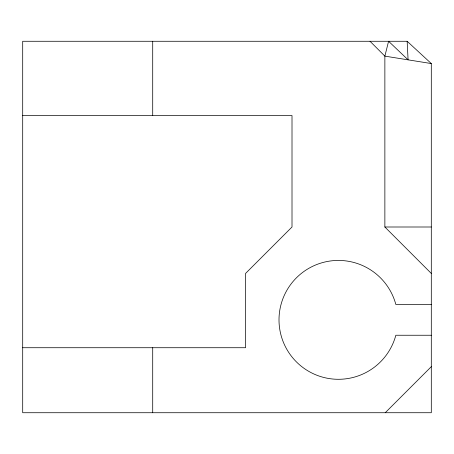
<?xml version="1.0" encoding="UTF-8"?>
<svg xmlns="http://www.w3.org/2000/svg" width="454" height="454" viewBox="0 0 454 454"><rect width="100%" height="100%" fill="white"/><g stroke="black" fill="none" stroke-linecap="round" stroke-linejoin="round"><path stroke-width="0.68" d="M385.242 412.726L431.3 366.667M407.153 41.274L22.7 41.274L22.7 412.726L431.3 412.726L431.3 63.56L407.153 41.274L408.084 59.843L388.584 41.274L384.867 56.131L384.867 227L431.3 273.433M22.7 115.566L292.007 115.566L292.007 227L245.574 273.433L245.574 347.724L22.7 347.724M384.867 227L431.3 227M431.3 304.481L395.843 304.481A59.434 59.434 0 0 0 304.345 271.18A59.434 59.434 0 0 0 304.345 368.546A59.434 59.434 0 0 0 395.843 335.245L431.3 335.245M431.3 63.56L384.867 56.131L370.01 41.274M152.709 41.274L152.709 115.566M152.709 347.724L152.709 412.726"/></g></svg>
